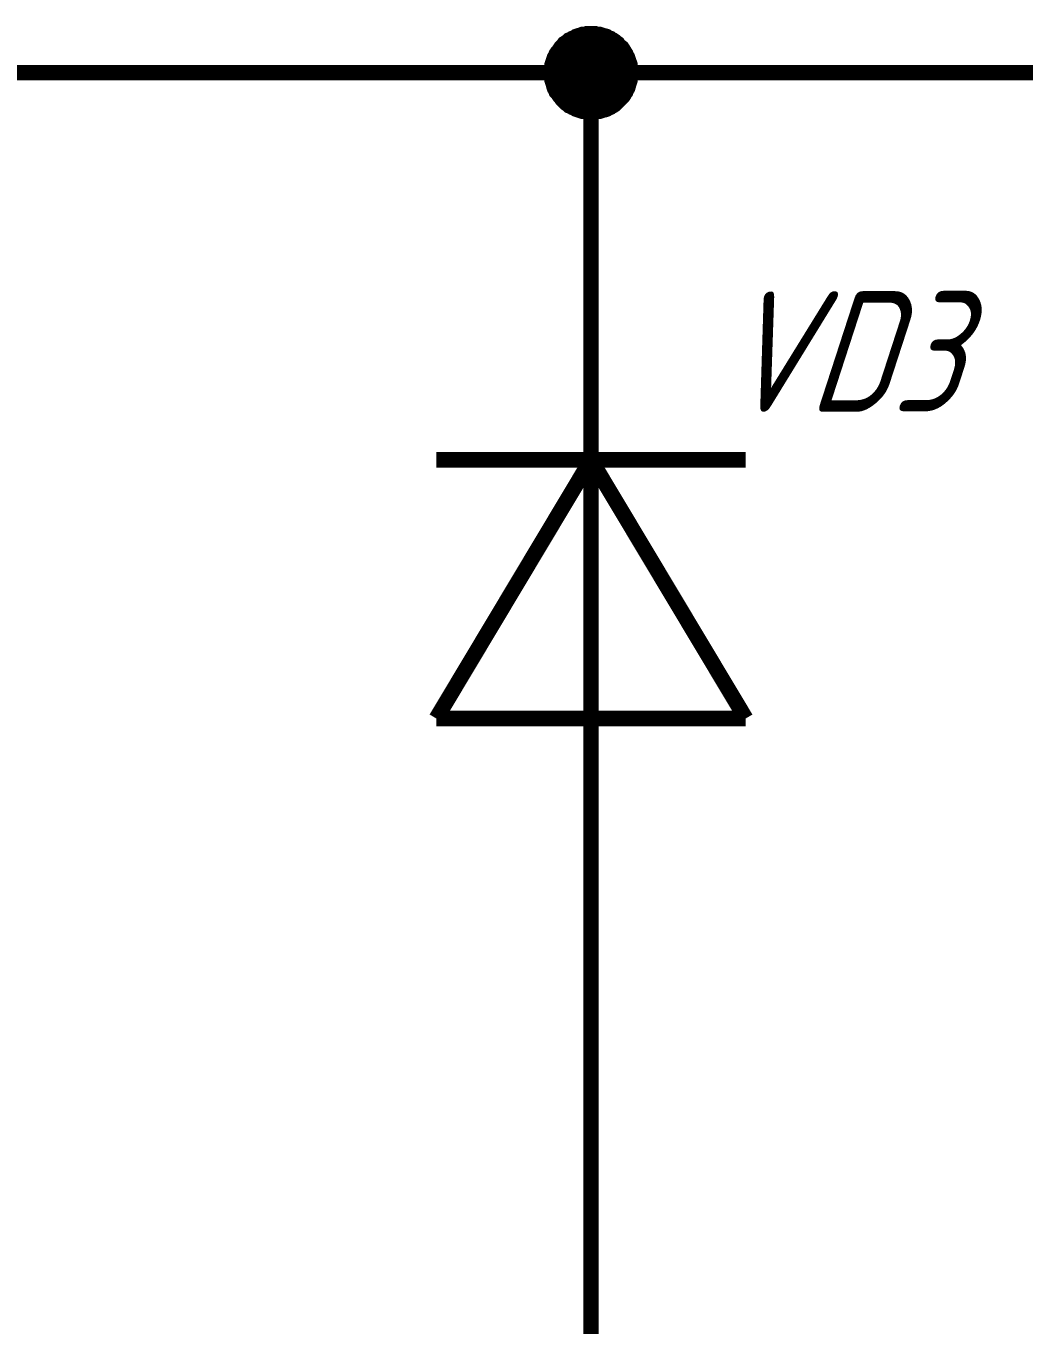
# Model space of a CAD drawing. Header units: millimetres. Extents: x 0 to 420, y 0 to 297.
# Drawn here: x 166.56 to 185.89, y 75.74 to 100.9 of the extents above; entities that cross this region are included whole.
import ezdxf

# ---------------------------------------------------------------- set-up
doc = ezdxf.new("R2010")
doc.units = ezdxf.units.MM
doc.layers.add('Sheet', color=255, linetype='Continuous')
doc.styles.add('GOST', font='', dxfattribs={"oblique": 18})
doc.styles.get('GOST').set_extended_font_data('GOST type A')

msp = doc.modelspace()

# ---------------------------------------------------------------- linework, layer by layer
at = {"layer": 'Sheet'}
for points, const_width in [([(176.744, 99.999), (176.744, 100.033), (176.744, 100.078), (176.755, 100.112), (176.755, 100.157), (176.766, 100.19), (176.778, 100.224), (176.789, 100.258), (176.8, 100.291), (176.823, 100.325), (176.834, 100.359), (176.856, 100.392), (176.879, 100.415), (176.901, 100.449), (176.924, 100.482), (176.946, 100.505), (176.969, 100.527), (176.991, 100.561), (177.025, 100.583), (177.058, 100.606), (177.081, 100.628), (177.115, 100.64), (177.148, 100.662), (177.182, 100.673), (177.216, 100.696), (177.249, 100.707), (177.283, 100.718), (177.317, 100.729), (177.35, 100.741), (177.395, 100.741), (177.429, 100.752), (177.474, 100.752), (177.507, 100.752)], 0.3), ([(176.744, 99.999), (176.744, 100.033), (176.744, 100.078), (176.755, 100.112), (176.755, 100.157), (176.766, 100.19), (176.778, 100.224), (176.789, 100.258), (176.8, 100.291), (176.823, 100.325), (176.834, 100.359), (176.856, 100.392), (176.879, 100.415), (176.901, 100.449), (176.924, 100.482), (176.946, 100.505), (176.969, 100.527), (176.991, 100.561), (177.025, 100.583), (177.058, 100.606), (177.081, 100.628), (177.115, 100.64), (177.148, 100.662), (177.182, 100.673), (177.216, 100.696), (177.249, 100.707), (177.283, 100.718), (177.317, 100.729), (177.35, 100.741), (177.395, 100.741), (177.429, 100.752), (177.474, 100.752), (177.507, 100.752)], 0.3), ([(176.744, 99.999), (176.744, 100.033), (176.744, 100.078), (176.755, 100.112), (176.755, 100.157), (176.766, 100.19), (176.778, 100.224), (176.789, 100.258), (176.8, 100.291), (176.823, 100.325), (176.834, 100.359), (176.856, 100.392), (176.879, 100.415), (176.901, 100.449), (176.924, 100.482), (176.946, 100.505), (176.969, 100.527), (176.991, 100.561), (177.025, 100.583), (177.058, 100.606), (177.081, 100.628), (177.115, 100.64), (177.148, 100.662), (177.182, 100.673), (177.216, 100.696), (177.249, 100.707), (177.283, 100.718), (177.317, 100.729), (177.35, 100.741), (177.395, 100.741), (177.429, 100.752), (177.474, 100.752), (177.507, 100.752)], 0.3), ([(176.744, 99.999), (176.744, 100.033), (176.744, 100.078), (176.755, 100.112), (176.755, 100.157), (176.766, 100.19), (176.778, 100.224), (176.789, 100.258), (176.8, 100.291), (176.823, 100.325), (176.834, 100.359), (176.856, 100.392), (176.879, 100.415), (176.901, 100.449), (176.924, 100.482), (176.946, 100.505), (176.969, 100.527), (176.991, 100.561), (177.025, 100.583), (177.058, 100.606), (177.081, 100.628), (177.115, 100.64), (177.148, 100.662), (177.182, 100.673), (177.216, 100.696), (177.249, 100.707), (177.283, 100.718), (177.317, 100.729), (177.35, 100.741), (177.395, 100.741), (177.429, 100.752), (177.474, 100.752), (177.507, 100.752)], 0.3), ([(177.507, 100.752), (177.507, 100.752)], 0.3), ([(177.507, 100.752), (177.552, 100.752), (177.586, 100.752), (177.62, 100.741), (177.665, 100.741), (177.698, 100.729), (177.732, 100.718), (177.777, 100.707), (177.811, 100.696), (177.844, 100.673), (177.878, 100.662), (177.9, 100.64), (177.934, 100.628), (177.968, 100.606), (177.99, 100.583), (178.024, 100.561), (178.046, 100.527), (178.069, 100.505), (178.103, 100.482), (178.125, 100.449), (178.147, 100.415), (178.159, 100.392), (178.181, 100.359), (178.192, 100.325), (178.215, 100.291), (178.226, 100.258), (178.237, 100.224), (178.249, 100.19), (178.26, 100.157), (178.26, 100.112), (178.271, 100.078), (178.271, 100.033), (178.271, 99.999)], 0.3), ([(177.507, 100.752), (177.507, 100.752)], 0.3), ([(177.507, 100.752), (177.552, 100.752), (177.586, 100.752), (177.62, 100.741), (177.665, 100.741), (177.698, 100.729), (177.732, 100.718), (177.777, 100.707), (177.811, 100.696), (177.844, 100.673), (177.878, 100.662), (177.9, 100.64), (177.934, 100.628), (177.968, 100.606), (177.99, 100.583), (178.024, 100.561), (178.046, 100.527), (178.069, 100.505), (178.103, 100.482), (178.125, 100.449), (178.147, 100.415), (178.159, 100.392), (178.181, 100.359), (178.192, 100.325), (178.215, 100.291), (178.226, 100.258), (178.237, 100.224), (178.249, 100.19), (178.26, 100.157), (178.26, 100.112), (178.271, 100.078), (178.271, 100.033), (178.271, 99.999)], 0.3), ([(177.507, 100.752), (177.507, 100.752)], 0.3), ([(177.507, 100.752), (177.552, 100.752), (177.586, 100.752), (177.62, 100.741), (177.665, 100.741), (177.698, 100.729), (177.732, 100.718), (177.777, 100.707), (177.811, 100.696), (177.844, 100.673), (177.878, 100.662), (177.9, 100.64), (177.934, 100.628), (177.968, 100.606), (177.99, 100.583), (178.024, 100.561), (178.046, 100.527), (178.069, 100.505), (178.103, 100.482), (178.125, 100.449), (178.147, 100.415), (178.159, 100.392), (178.181, 100.359), (178.192, 100.325), (178.215, 100.291), (178.226, 100.258), (178.237, 100.224), (178.249, 100.19), (178.26, 100.157), (178.26, 100.112), (178.271, 100.078), (178.271, 100.033), (178.271, 99.999)], 0.3), ([(177.507, 100.752), (177.507, 100.752)], 0.3), ([(177.507, 100.752), (177.552, 100.752), (177.586, 100.752), (177.62, 100.741), (177.665, 100.741), (177.698, 100.729), (177.732, 100.718), (177.777, 100.707), (177.811, 100.696), (177.844, 100.673), (177.878, 100.662), (177.9, 100.64), (177.934, 100.628), (177.968, 100.606), (177.99, 100.583), (178.024, 100.561), (178.046, 100.527), (178.069, 100.505), (178.103, 100.482), (178.125, 100.449), (178.147, 100.415), (178.159, 100.392), (178.181, 100.359), (178.192, 100.325), (178.215, 100.291), (178.226, 100.258), (178.237, 100.224), (178.249, 100.19), (178.26, 100.157), (178.26, 100.112), (178.271, 100.078), (178.271, 100.033), (178.271, 99.999)], 0.3), ([(176.744, 99.999), (176.744, 100.033), (176.744, 100.078), (176.755, 100.112), (176.755, 100.157), (176.766, 100.19), (176.778, 100.224), (176.789, 100.258), (176.8, 100.291), (176.823, 100.325), (176.834, 100.359), (176.856, 100.392), (176.879, 100.415), (176.901, 100.449), (176.924, 100.482), (176.946, 100.505), (176.969, 100.527), (176.991, 100.561), (177.025, 100.583), (177.058, 100.606), (177.081, 100.628), (177.115, 100.64), (177.148, 100.662), (177.182, 100.673), (177.216, 100.696), (177.249, 100.707), (177.283, 100.718), (177.317, 100.729), (177.35, 100.741), (177.395, 100.741), (177.429, 100.752), (177.474, 100.752), (177.507, 100.752)], 0.0991), ([(176.744, 99.999), (176.744, 100.033), (176.744, 100.078), (176.755, 100.112), (176.755, 100.157), (176.766, 100.19), (176.778, 100.224), (176.789, 100.258), (176.8, 100.291), (176.823, 100.325), (176.834, 100.359), (176.856, 100.392), (176.879, 100.415), (176.901, 100.449), (176.924, 100.482), (176.946, 100.505), (176.969, 100.527), (176.991, 100.561), (177.025, 100.583), (177.058, 100.606), (177.081, 100.628), (177.115, 100.64), (177.148, 100.662), (177.182, 100.673), (177.216, 100.696), (177.249, 100.707), (177.283, 100.718), (177.317, 100.729), (177.35, 100.741), (177.395, 100.741), (177.429, 100.752), (177.474, 100.752), (177.507, 100.752)], 0.0991), ([(176.744, 99.999), (176.744, 100.033), (176.744, 100.078), (176.755, 100.112), (176.755, 100.157), (176.766, 100.19), (176.778, 100.224), (176.789, 100.258), (176.8, 100.291), (176.823, 100.325), (176.834, 100.359), (176.856, 100.392), (176.879, 100.415), (176.901, 100.449), (176.924, 100.482), (176.946, 100.505), (176.969, 100.527), (176.991, 100.561), (177.025, 100.583), (177.058, 100.606), (177.081, 100.628), (177.115, 100.64), (177.148, 100.662), (177.182, 100.673), (177.216, 100.696), (177.249, 100.707), (177.283, 100.718), (177.317, 100.729), (177.35, 100.741), (177.395, 100.741), (177.429, 100.752), (177.474, 100.752), (177.507, 100.752)], 0.0991), ([(176.744, 99.999), (176.744, 100.033), (176.744, 100.078), (176.755, 100.112), (176.755, 100.157), (176.766, 100.19), (176.778, 100.224), (176.789, 100.258), (176.8, 100.291), (176.823, 100.325), (176.834, 100.359), (176.856, 100.392), (176.879, 100.415), (176.901, 100.449), (176.924, 100.482), (176.946, 100.505), (176.969, 100.527), (176.991, 100.561), (177.025, 100.583), (177.058, 100.606), (177.081, 100.628), (177.115, 100.64), (177.148, 100.662), (177.182, 100.673), (177.216, 100.696), (177.249, 100.707), (177.283, 100.718), (177.317, 100.729), (177.35, 100.741), (177.395, 100.741), (177.429, 100.752), (177.474, 100.752), (177.507, 100.752)], 0.0991), ([(177.507, 100.752), (177.507, 100.752)], 0.0991), ([(177.507, 100.752), (177.552, 100.752), (177.586, 100.752), (177.62, 100.741), (177.665, 100.741), (177.698, 100.729), (177.732, 100.718), (177.777, 100.707), (177.811, 100.696), (177.844, 100.673), (177.878, 100.662), (177.9, 100.64), (177.934, 100.628), (177.968, 100.606), (177.99, 100.583), (178.024, 100.561), (178.046, 100.527), (178.069, 100.505), (178.103, 100.482), (178.125, 100.449), (178.147, 100.415), (178.159, 100.392), (178.181, 100.359), (178.192, 100.325), (178.215, 100.291), (178.226, 100.258), (178.237, 100.224), (178.249, 100.19), (178.26, 100.157), (178.26, 100.112), (178.271, 100.078), (178.271, 100.033), (178.271, 99.999)], 0.0991), ([(177.507, 100.752), (177.507, 100.752)], 0.0991), ([(177.507, 100.752), (177.552, 100.752), (177.586, 100.752), (177.62, 100.741), (177.665, 100.741), (177.698, 100.729), (177.732, 100.718), (177.777, 100.707), (177.811, 100.696), (177.844, 100.673), (177.878, 100.662), (177.9, 100.64), (177.934, 100.628), (177.968, 100.606), (177.99, 100.583), (178.024, 100.561), (178.046, 100.527), (178.069, 100.505), (178.103, 100.482), (178.125, 100.449), (178.147, 100.415), (178.159, 100.392), (178.181, 100.359), (178.192, 100.325), (178.215, 100.291), (178.226, 100.258), (178.237, 100.224), (178.249, 100.19), (178.26, 100.157), (178.26, 100.112), (178.271, 100.078), (178.271, 100.033), (178.271, 99.999)], 0.0991), ([(177.507, 100.752), (177.507, 100.752)], 0.0991), ([(177.507, 100.752), (177.552, 100.752), (177.586, 100.752), (177.62, 100.741), (177.665, 100.741), (177.698, 100.729), (177.732, 100.718), (177.777, 100.707), (177.811, 100.696), (177.844, 100.673), (177.878, 100.662), (177.9, 100.64), (177.934, 100.628), (177.968, 100.606), (177.99, 100.583), (178.024, 100.561), (178.046, 100.527), (178.069, 100.505), (178.103, 100.482), (178.125, 100.449), (178.147, 100.415), (178.159, 100.392), (178.181, 100.359), (178.192, 100.325), (178.215, 100.291), (178.226, 100.258), (178.237, 100.224), (178.249, 100.19), (178.26, 100.157), (178.26, 100.112), (178.271, 100.078), (178.271, 100.033), (178.271, 99.999)], 0.0991), ([(177.507, 100.752), (177.507, 100.752)], 0.0991), ([(177.507, 100.752), (177.552, 100.752), (177.586, 100.752), (177.62, 100.741), (177.665, 100.741), (177.698, 100.729), (177.732, 100.718), (177.777, 100.707), (177.811, 100.696), (177.844, 100.673), (177.878, 100.662), (177.9, 100.64), (177.934, 100.628), (177.968, 100.606), (177.99, 100.583), (178.024, 100.561), (178.046, 100.527), (178.069, 100.505), (178.103, 100.482), (178.125, 100.449), (178.147, 100.415), (178.159, 100.392), (178.181, 100.359), (178.192, 100.325), (178.215, 100.291), (178.226, 100.258), (178.237, 100.224), (178.249, 100.19), (178.26, 100.157), (178.26, 100.112), (178.271, 100.078), (178.271, 100.033), (178.271, 99.999)], 0.0991), ([(165.011, 99.999), (170.007, 99.999)], 0.3), ([(170.007, 99.999), (177.507, 99.999), (177.507, 97.495)], 0.3), ([(177.507, 99.236), (177.474, 99.236), (177.429, 99.236), (177.395, 99.247), (177.35, 99.247), (177.317, 99.258), (177.283, 99.27), (177.249, 99.281), (177.216, 99.292), (177.182, 99.314), (177.148, 99.326), (177.115, 99.348), (177.081, 99.359), (177.058, 99.382), (177.025, 99.404), (176.991, 99.438), (176.969, 99.46), (176.946, 99.483), (176.924, 99.517), (176.901, 99.539), (176.879, 99.573), (176.856, 99.606), (176.834, 99.629), (176.823, 99.663), (176.8, 99.696), (176.789, 99.73), (176.778, 99.775), (176.766, 99.809), (176.755, 99.842), (176.755, 99.887), (176.744, 99.921), (176.744, 99.955), (176.744, 99.999)], 0.3), ([(176.744, 99.999), (176.744, 99.999)], 0.3), ([(177.507, 99.236), (177.474, 99.236), (177.429, 99.236), (177.395, 99.247), (177.35, 99.247), (177.317, 99.258), (177.283, 99.27), (177.249, 99.281), (177.216, 99.292), (177.182, 99.314), (177.148, 99.326), (177.115, 99.348), (177.081, 99.359), (177.058, 99.382), (177.025, 99.404), (176.991, 99.438), (176.969, 99.46), (176.946, 99.483), (176.924, 99.517), (176.901, 99.539), (176.879, 99.573), (176.856, 99.606), (176.834, 99.629), (176.823, 99.663), (176.8, 99.696), (176.789, 99.73), (176.778, 99.775), (176.766, 99.809), (176.755, 99.842), (176.755, 99.887), (176.744, 99.921), (176.744, 99.955), (176.744, 99.999)], 0.3), ([(176.744, 99.999), (176.744, 99.999)], 0.3), ([(177.507, 99.236), (177.474, 99.236), (177.429, 99.236), (177.395, 99.247), (177.35, 99.247), (177.317, 99.258), (177.283, 99.27), (177.249, 99.281), (177.216, 99.292), (177.182, 99.314), (177.148, 99.326), (177.115, 99.348), (177.081, 99.359), (177.058, 99.382), (177.025, 99.404), (176.991, 99.438), (176.969, 99.46), (176.946, 99.483), (176.924, 99.517), (176.901, 99.539), (176.879, 99.573), (176.856, 99.606), (176.834, 99.629), (176.823, 99.663), (176.8, 99.696), (176.789, 99.73), (176.778, 99.775), (176.766, 99.809), (176.755, 99.842), (176.755, 99.887), (176.744, 99.921), (176.744, 99.955), (176.744, 99.999)], 0.3), ([(176.744, 99.999), (176.744, 99.999)], 0.3), ([(177.507, 99.236), (177.474, 99.236), (177.429, 99.236), (177.395, 99.247), (177.35, 99.247), (177.317, 99.258), (177.283, 99.27), (177.249, 99.281), (177.216, 99.292), (177.182, 99.314), (177.148, 99.326), (177.115, 99.348), (177.081, 99.359), (177.058, 99.382), (177.025, 99.404), (176.991, 99.438), (176.969, 99.46), (176.946, 99.483), (176.924, 99.517), (176.901, 99.539), (176.879, 99.573), (176.856, 99.606), (176.834, 99.629), (176.823, 99.663), (176.8, 99.696), (176.789, 99.73), (176.778, 99.775), (176.766, 99.809), (176.755, 99.842), (176.755, 99.887), (176.744, 99.921), (176.744, 99.955), (176.744, 99.999)], 0.3), ([(176.744, 99.999), (176.744, 99.999)], 0.3), ([(178.271, 99.999), (178.271, 99.955), (178.271, 99.921), (178.26, 99.887), (178.26, 99.842), (178.249, 99.809), (178.237, 99.775), (178.226, 99.73), (178.215, 99.696), (178.192, 99.663), (178.181, 99.629), (178.159, 99.606), (178.147, 99.573), (178.125, 99.539), (178.103, 99.517), (178.069, 99.483), (178.046, 99.46), (178.024, 99.438), (177.99, 99.404), (177.968, 99.382), (177.934, 99.359), (177.9, 99.348), (177.878, 99.326), (177.844, 99.314), (177.811, 99.292), (177.777, 99.281), (177.732, 99.27), (177.698, 99.258), (177.665, 99.247), (177.62, 99.247), (177.586, 99.236), (177.552, 99.236), (177.507, 99.236)], 0.3), ([(195.011, 99.999), (177.507, 99.999)], 0.3), ([(178.271, 99.999), (178.271, 99.955), (178.271, 99.921), (178.26, 99.887), (178.26, 99.842), (178.249, 99.809), (178.237, 99.775), (178.226, 99.73), (178.215, 99.696), (178.192, 99.663), (178.181, 99.629), (178.159, 99.606), (178.147, 99.573), (178.125, 99.539), (178.103, 99.517), (178.069, 99.483), (178.046, 99.46), (178.024, 99.438), (177.99, 99.404), (177.968, 99.382), (177.934, 99.359), (177.9, 99.348), (177.878, 99.326), (177.844, 99.314), (177.811, 99.292), (177.777, 99.281), (177.732, 99.27), (177.698, 99.258), (177.665, 99.247), (177.62, 99.247), (177.586, 99.236), (177.552, 99.236), (177.507, 99.236)], 0.3), ([(178.271, 99.999), (178.271, 99.955), (178.271, 99.921), (178.26, 99.887), (178.26, 99.842), (178.249, 99.809), (178.237, 99.775), (178.226, 99.73), (178.215, 99.696), (178.192, 99.663), (178.181, 99.629), (178.159, 99.606), (178.147, 99.573), (178.125, 99.539), (178.103, 99.517), (178.069, 99.483), (178.046, 99.46), (178.024, 99.438), (177.99, 99.404), (177.968, 99.382), (177.934, 99.359), (177.9, 99.348), (177.878, 99.326), (177.844, 99.314), (177.811, 99.292), (177.777, 99.281), (177.732, 99.27), (177.698, 99.258), (177.665, 99.247), (177.62, 99.247), (177.586, 99.236), (177.552, 99.236), (177.507, 99.236)], 0.3), ([(178.271, 99.999), (178.271, 99.955), (178.271, 99.921), (178.26, 99.887), (178.26, 99.842), (178.249, 99.809), (178.237, 99.775), (178.226, 99.73), (178.215, 99.696), (178.192, 99.663), (178.181, 99.629), (178.159, 99.606), (178.147, 99.573), (178.125, 99.539), (178.103, 99.517), (178.069, 99.483), (178.046, 99.46), (178.024, 99.438), (177.99, 99.404), (177.968, 99.382), (177.934, 99.359), (177.9, 99.348), (177.878, 99.326), (177.844, 99.314), (177.811, 99.292), (177.777, 99.281), (177.732, 99.27), (177.698, 99.258), (177.665, 99.247), (177.62, 99.247), (177.586, 99.236), (177.552, 99.236), (177.507, 99.236)], 0.3), ([(178.271, 99.999), (178.271, 99.999), (178.271, 99.999), (178.271, 99.999), (178.271, 99.999), (178.271, 99.999), (178.271, 99.999), (178.271, 99.999), (178.271, 99.999), (178.271, 99.999), (178.271, 99.999), (178.271, 99.999), (178.271, 99.999), (178.271, 99.999), (178.271, 99.999), (178.271, 99.999), (178.271, 99.999), (178.271, 99.999), (178.271, 99.999), (178.271, 99.999), (178.271, 99.999), (178.271, 99.999), (178.271, 99.999), (178.271, 99.999), (178.271, 99.999), (178.271, 99.999), (178.271, 99.999), (178.271, 99.999), (178.271, 99.999), (178.271, 99.999), (178.271, 99.999), (178.271, 99.999), (178.271, 99.999)], 0.3), ([(178.271, 99.999), (178.271, 99.999)], 0.3), ([(178.271, 99.999), (178.271, 99.999), (178.271, 99.999), (178.271, 99.999), (178.271, 99.999), (178.271, 99.999), (178.271, 99.999), (178.271, 99.999), (178.271, 99.999), (178.271, 99.999), (178.271, 99.999), (178.271, 99.999), (178.271, 99.999), (178.271, 99.999), (178.271, 99.999), (178.271, 99.999), (178.271, 99.999), (178.271, 99.999), (178.271, 99.999), (178.271, 99.999), (178.271, 99.999), (178.271, 99.999), (178.271, 99.999), (178.271, 99.999), (178.271, 99.999), (178.271, 99.999), (178.271, 99.999), (178.271, 99.999), (178.271, 99.999), (178.271, 99.999), (178.271, 99.999), (178.271, 99.999), (178.271, 99.999)], 0.3), ([(178.271, 99.999), (178.271, 99.999)], 0.3), ([(178.271, 99.999), (178.271, 99.999), (178.271, 99.999), (178.271, 99.999), (178.271, 99.999), (178.271, 99.999), (178.271, 99.999), (178.271, 99.999), (178.271, 99.999), (178.271, 99.999), (178.271, 99.999), (178.271, 99.999), (178.271, 99.999), (178.271, 99.999), (178.271, 99.999), (178.271, 99.999), (178.271, 99.999), (178.271, 99.999), (178.271, 99.999), (178.271, 99.999), (178.271, 99.999), (178.271, 99.999), (178.271, 99.999), (178.271, 99.999), (178.271, 99.999), (178.271, 99.999), (178.271, 99.999), (178.271, 99.999), (178.271, 99.999), (178.271, 99.999), (178.271, 99.999), (178.271, 99.999), (178.271, 99.999)], 0.3), ([(178.271, 99.999), (178.271, 99.999)], 0.3), ([(178.271, 99.999), (178.271, 99.999), (178.271, 99.999), (178.271, 99.999), (178.271, 99.999), (178.271, 99.999), (178.271, 99.999), (178.271, 99.999), (178.271, 99.999), (178.271, 99.999), (178.271, 99.999), (178.271, 99.999), (178.271, 99.999), (178.271, 99.999), (178.271, 99.999), (178.271, 99.999), (178.271, 99.999), (178.271, 99.999), (178.271, 99.999), (178.271, 99.999), (178.271, 99.999), (178.271, 99.999), (178.271, 99.999), (178.271, 99.999), (178.271, 99.999), (178.271, 99.999), (178.271, 99.999), (178.271, 99.999), (178.271, 99.999), (178.271, 99.999), (178.271, 99.999), (178.271, 99.999), (178.271, 99.999)], 0.3), ([(178.271, 99.999), (178.271, 99.999)], 0.3), ([(177.507, 99.236), (177.474, 99.236), (177.429, 99.236), (177.395, 99.247), (177.35, 99.247), (177.317, 99.258), (177.283, 99.27), (177.249, 99.281), (177.216, 99.292), (177.182, 99.314), (177.148, 99.326), (177.115, 99.348), (177.081, 99.359), (177.058, 99.382), (177.025, 99.404), (176.991, 99.438), (176.969, 99.46), (176.946, 99.483), (176.924, 99.517), (176.901, 99.539), (176.879, 99.573), (176.856, 99.606), (176.834, 99.629), (176.823, 99.663), (176.8, 99.696), (176.789, 99.73), (176.778, 99.775), (176.766, 99.809), (176.755, 99.842), (176.755, 99.887), (176.744, 99.921), (176.744, 99.955), (176.744, 99.999)], 0.0991), ([(176.744, 99.999), (176.744, 99.999)], 0.0991), ([(177.507, 99.236), (177.474, 99.236), (177.429, 99.236), (177.395, 99.247), (177.35, 99.247), (177.317, 99.258), (177.283, 99.27), (177.249, 99.281), (177.216, 99.292), (177.182, 99.314), (177.148, 99.326), (177.115, 99.348), (177.081, 99.359), (177.058, 99.382), (177.025, 99.404), (176.991, 99.438), (176.969, 99.46), (176.946, 99.483), (176.924, 99.517), (176.901, 99.539), (176.879, 99.573), (176.856, 99.606), (176.834, 99.629), (176.823, 99.663), (176.8, 99.696), (176.789, 99.73), (176.778, 99.775), (176.766, 99.809), (176.755, 99.842), (176.755, 99.887), (176.744, 99.921), (176.744, 99.955), (176.744, 99.999)], 0.0991), ([(176.744, 99.999), (176.744, 99.999)], 0.0991), ([(177.507, 99.236), (177.474, 99.236), (177.429, 99.236), (177.395, 99.247), (177.35, 99.247), (177.317, 99.258), (177.283, 99.27), (177.249, 99.281), (177.216, 99.292), (177.182, 99.314), (177.148, 99.326), (177.115, 99.348), (177.081, 99.359), (177.058, 99.382), (177.025, 99.404), (176.991, 99.438), (176.969, 99.46), (176.946, 99.483), (176.924, 99.517), (176.901, 99.539), (176.879, 99.573), (176.856, 99.606), (176.834, 99.629), (176.823, 99.663), (176.8, 99.696), (176.789, 99.73), (176.778, 99.775), (176.766, 99.809), (176.755, 99.842), (176.755, 99.887), (176.744, 99.921), (176.744, 99.955), (176.744, 99.999)], 0.0991), ([(176.744, 99.999), (176.744, 99.999)], 0.0991), ([(177.507, 99.236), (177.474, 99.236), (177.429, 99.236), (177.395, 99.247), (177.35, 99.247), (177.317, 99.258), (177.283, 99.27), (177.249, 99.281), (177.216, 99.292), (177.182, 99.314), (177.148, 99.326), (177.115, 99.348), (177.081, 99.359), (177.058, 99.382), (177.025, 99.404), (176.991, 99.438), (176.969, 99.46), (176.946, 99.483), (176.924, 99.517), (176.901, 99.539), (176.879, 99.573), (176.856, 99.606), (176.834, 99.629), (176.823, 99.663), (176.8, 99.696), (176.789, 99.73), (176.778, 99.775), (176.766, 99.809), (176.755, 99.842), (176.755, 99.887), (176.744, 99.921), (176.744, 99.955), (176.744, 99.999)], 0.0991), ([(176.744, 99.999), (176.744, 99.999)], 0.0991), ([(178.271, 99.999), (178.271, 99.955), (178.271, 99.921), (178.26, 99.887), (178.26, 99.842), (178.249, 99.809), (178.237, 99.775), (178.226, 99.73), (178.215, 99.696), (178.192, 99.663), (178.181, 99.629), (178.159, 99.606), (178.147, 99.573), (178.125, 99.539), (178.103, 99.517), (178.069, 99.483), (178.046, 99.46), (178.024, 99.438), (177.99, 99.404), (177.968, 99.382), (177.934, 99.359), (177.9, 99.348), (177.878, 99.326), (177.844, 99.314), (177.811, 99.292), (177.777, 99.281), (177.732, 99.27), (177.698, 99.258), (177.665, 99.247), (177.62, 99.247), (177.586, 99.236), (177.552, 99.236), (177.507, 99.236)], 0.0991), ([(178.271, 99.999), (178.271, 99.955), (178.271, 99.921), (178.26, 99.887), (178.26, 99.842), (178.249, 99.809), (178.237, 99.775), (178.226, 99.73), (178.215, 99.696), (178.192, 99.663), (178.181, 99.629), (178.159, 99.606), (178.147, 99.573), (178.125, 99.539), (178.103, 99.517), (178.069, 99.483), (178.046, 99.46), (178.024, 99.438), (177.99, 99.404), (177.968, 99.382), (177.934, 99.359), (177.9, 99.348), (177.878, 99.326), (177.844, 99.314), (177.811, 99.292), (177.777, 99.281), (177.732, 99.27), (177.698, 99.258), (177.665, 99.247), (177.62, 99.247), (177.586, 99.236), (177.552, 99.236), (177.507, 99.236)], 0.0991), ([(178.271, 99.999), (178.271, 99.955), (178.271, 99.921), (178.26, 99.887), (178.26, 99.842), (178.249, 99.809), (178.237, 99.775), (178.226, 99.73), (178.215, 99.696), (178.192, 99.663), (178.181, 99.629), (178.159, 99.606), (178.147, 99.573), (178.125, 99.539), (178.103, 99.517), (178.069, 99.483), (178.046, 99.46), (178.024, 99.438), (177.99, 99.404), (177.968, 99.382), (177.934, 99.359), (177.9, 99.348), (177.878, 99.326), (177.844, 99.314), (177.811, 99.292), (177.777, 99.281), (177.732, 99.27), (177.698, 99.258), (177.665, 99.247), (177.62, 99.247), (177.586, 99.236), (177.552, 99.236), (177.507, 99.236)], 0.0991), ([(178.271, 99.999), (178.271, 99.955), (178.271, 99.921), (178.26, 99.887), (178.26, 99.842), (178.249, 99.809), (178.237, 99.775), (178.226, 99.73), (178.215, 99.696), (178.192, 99.663), (178.181, 99.629), (178.159, 99.606), (178.147, 99.573), (178.125, 99.539), (178.103, 99.517), (178.069, 99.483), (178.046, 99.46), (178.024, 99.438), (177.99, 99.404), (177.968, 99.382), (177.934, 99.359), (177.9, 99.348), (177.878, 99.326), (177.844, 99.314), (177.811, 99.292), (177.777, 99.281), (177.732, 99.27), (177.698, 99.258), (177.665, 99.247), (177.62, 99.247), (177.586, 99.236), (177.552, 99.236), (177.507, 99.236)], 0.0991), ([(178.271, 99.999), (178.271, 99.999), (178.271, 99.999), (178.271, 99.999), (178.271, 99.999), (178.271, 99.999), (178.271, 99.999), (178.271, 99.999), (178.271, 99.999), (178.271, 99.999), (178.271, 99.999), (178.271, 99.999), (178.271, 99.999), (178.271, 99.999), (178.271, 99.999), (178.271, 99.999), (178.271, 99.999), (178.271, 99.999), (178.271, 99.999), (178.271, 99.999), (178.271, 99.999), (178.271, 99.999), (178.271, 99.999), (178.271, 99.999), (178.271, 99.999), (178.271, 99.999), (178.271, 99.999), (178.271, 99.999), (178.271, 99.999), (178.271, 99.999), (178.271, 99.999), (178.271, 99.999), (178.271, 99.999)], 0.0991), ([(178.271, 99.999), (178.271, 99.999)], 0.0991), ([(178.271, 99.999), (178.271, 99.999), (178.271, 99.999), (178.271, 99.999), (178.271, 99.999), (178.271, 99.999), (178.271, 99.999), (178.271, 99.999), (178.271, 99.999), (178.271, 99.999), (178.271, 99.999), (178.271, 99.999), (178.271, 99.999), (178.271, 99.999), (178.271, 99.999), (178.271, 99.999), (178.271, 99.999), (178.271, 99.999), (178.271, 99.999), (178.271, 99.999), (178.271, 99.999), (178.271, 99.999), (178.271, 99.999), (178.271, 99.999), (178.271, 99.999), (178.271, 99.999), (178.271, 99.999), (178.271, 99.999), (178.271, 99.999), (178.271, 99.999), (178.271, 99.999), (178.271, 99.999), (178.271, 99.999)], 0.0991), ([(178.271, 99.999), (178.271, 99.999)], 0.0991), ([(178.271, 99.999), (178.271, 99.999), (178.271, 99.999), (178.271, 99.999), (178.271, 99.999), (178.271, 99.999), (178.271, 99.999), (178.271, 99.999), (178.271, 99.999), (178.271, 99.999), (178.271, 99.999), (178.271, 99.999), (178.271, 99.999), (178.271, 99.999), (178.271, 99.999), (178.271, 99.999), (178.271, 99.999), (178.271, 99.999), (178.271, 99.999), (178.271, 99.999), (178.271, 99.999), (178.271, 99.999), (178.271, 99.999), (178.271, 99.999), (178.271, 99.999), (178.271, 99.999), (178.271, 99.999), (178.271, 99.999), (178.271, 99.999), (178.271, 99.999), (178.271, 99.999), (178.271, 99.999), (178.271, 99.999)], 0.0991), ([(178.271, 99.999), (178.271, 99.999)], 0.0991), ([(178.271, 99.999), (178.271, 99.999), (178.271, 99.999), (178.271, 99.999), (178.271, 99.999), (178.271, 99.999), (178.271, 99.999), (178.271, 99.999), (178.271, 99.999), (178.271, 99.999), (178.271, 99.999), (178.271, 99.999), (178.271, 99.999), (178.271, 99.999), (178.271, 99.999), (178.271, 99.999), (178.271, 99.999), (178.271, 99.999), (178.271, 99.999), (178.271, 99.999), (178.271, 99.999), (178.271, 99.999), (178.271, 99.999), (178.271, 99.999), (178.271, 99.999), (178.271, 99.999), (178.271, 99.999), (178.271, 99.999), (178.271, 99.999), (178.271, 99.999), (178.271, 99.999), (178.271, 99.999), (178.271, 99.999)], 0.0991), ([(178.271, 99.999), (178.271, 99.999)], 0.0991), ([(177.507, 92.498), (177.507, 97.495)], 0.3), ([(177.507, 92.498), (174.51, 87.49)], 0.3), ([(174.51, 92.498), (180.505, 92.498)], 0.3), ([(180.505, 87.49), (177.507, 92.498)], 0.3), ([(177.507, 87.49), (177.507, 92.498)], 0.3), ([(174.51, 87.49), (180.505, 87.49)], 0.3), ([(177.507, 87.49), (177.507, 82.493)], 0.3), ([(177.507, 82.493), (177.507, 74.991), (142.522, 74.991), (142.522, 62.493), (146.037, 62.493)], 0.3)]:
    msp.add_lwpolyline(points, dxfattribs=dict(at, const_width=const_width))
at = {"layer": 'Sheet', "const_width": 0.762}
msp.add_lwpolyline([(177.119, 100, 1), (177.881, 100, 1)], format="xyb", close=True, dxfattribs=at)

# ---------------------------------------------------------------- texts
at = {"layer": 'Sheet', "style": 'GOST', "oblique": 18}
msp.add_text('VD3', height=2.3358, dxfattribs=at).set_placement((180, 93.43))

doc.saveas('drawing.dxf')
